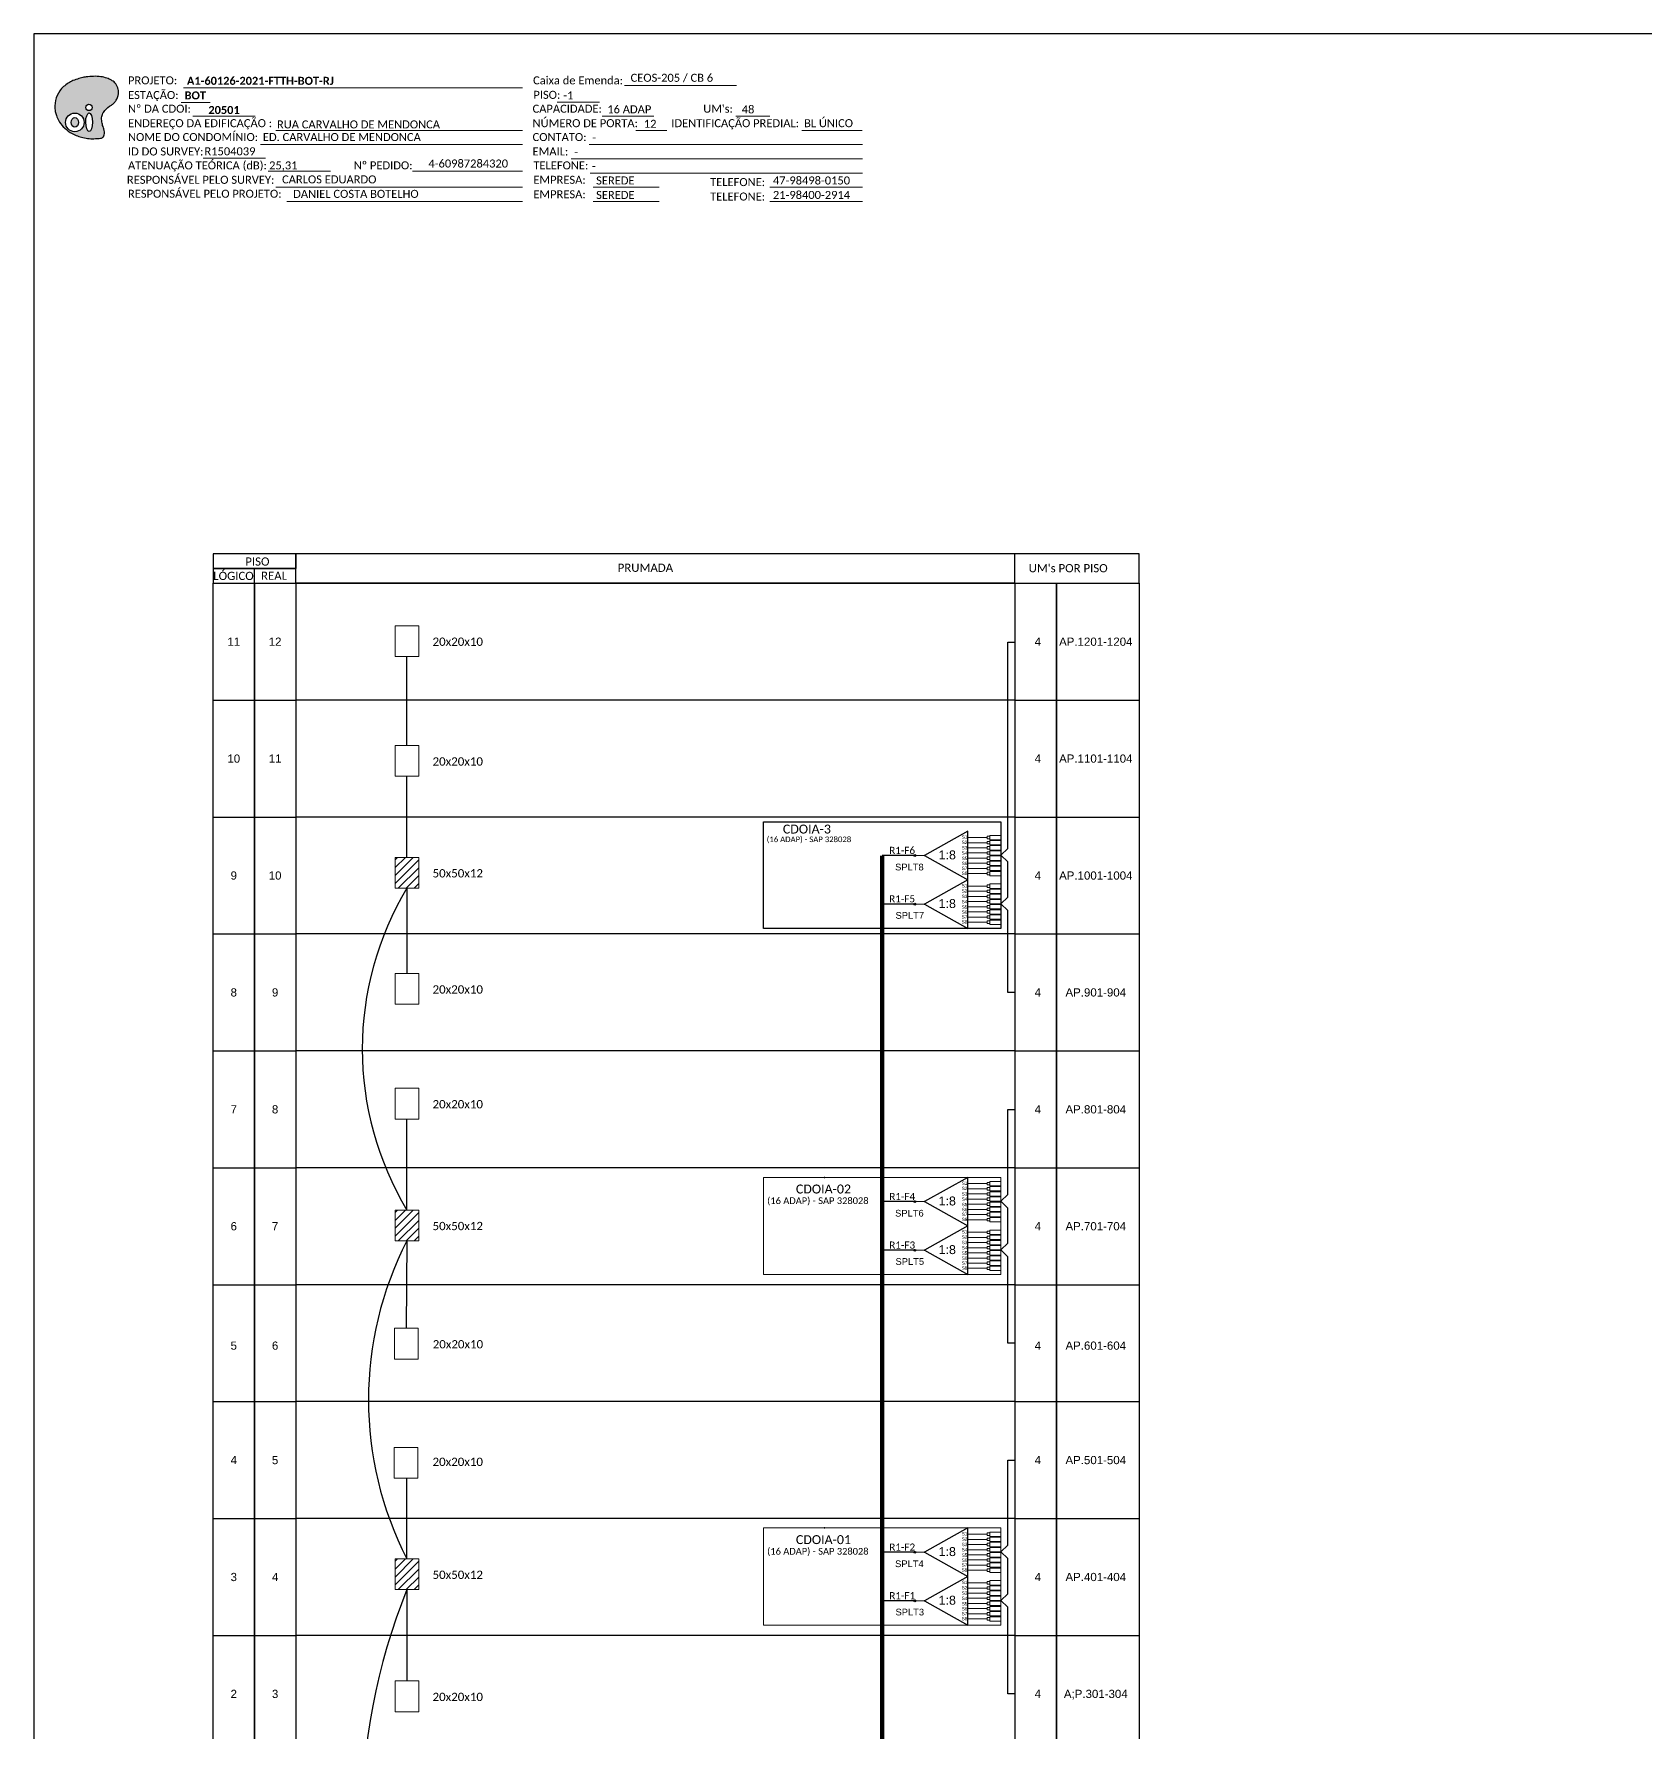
# Model space of a CAD drawing. Header units: inches. Extents: x 27113 to 27952, y 293751 to 294345.
# Drawn here: x 27113.4 to 27474.4, y 293964.5 to 294345 of the extents above; entities that cross this region are included whole.
import ezdxf
from ezdxf.enums import TextEntityAlignment as Align

# ---------------------------------------------------------------- set-up
doc = ezdxf.new("R2010")
doc.units = ezdxf.units.IN
doc.header["$MEASUREMENT"] = 0
doc.layers.add('CAP a instalar', color=1, linetype='Continuous')
doc.styles.add('ARIAL', font='arial.ttf')
doc.styles.add('WMF-Calibri0', font='calibri.ttf')
doc.styles.add('WMF-Calibri1', font='calibrib.ttf')

# ---------------------------------------------------------------- blocks, each defined once
blk = doc.blocks.new('OI')
h = blk.add_hatch(color=40)
edge = h.paths.add_edge_path()
edge.add_spline(control_points=[(4.35, -0.67), (3.92, -0.99), (3.26, -1.5), (2.81, -2.59), (2.9, -3.5), (3.06, -4.27), (3.31, -4.85), (3.37, -5.39), (3.4, -5.88), (3.2, -6.4), (2.54, -6.61), (1.65, -6.63), (0.55, -6.67), (-0.56, -6.42), (-1.61, -6.14), (-2.77, -5.61), (-3.92, -4.77), (-4.89, -3.7), (-5.34, -2.65), (-5.6, -1.94), (-5.85, -0.96), (-5.71, 0.47), (-5.1, 2.02), (-4.14, 3.02), (-3.3, 3.61), (-2.37, 4.16), (-1.36, 4.44), (-0.56, 4.7), (0.79, 4.85), (2.24, 4.97), (3.79, 4.57), (4.67, 4.21), (5.44, 3.65), (5.76, 2.99), (6.03, 2.21), (6.01, 1.46), (5.72, 0.64), (5.31, 0.08), (4.88, -0.38), (4.51, -0.55), (4.35, -0.67)], knot_values=[0, 0, 0, 0, 1.60434, 2.417191, 3.427595, 4.282808, 4.776746, 5.304182, 5.888771, 6.258406, 6.858137, 7.79129, 8.986195, 10.124242, 11.187857, 12.242908, 13.953784, 15.414161, 16.515391, 17.349188, 17.675853, 19.552021, 21.515531, 22.568638, 23.63245, 24.621084, 25.782718, 26.745347, 27.142653, 29.870543, 31.004649, 31.921532, 32.709589, 33.801391, 34.042471, 35.192333, 35.971461, 36.628871, 37.254359, 37.836911, 37.836911, 37.836911, 37.836911], degree=3, periodic=0)
h.paths.add_polyline_path([(1.13, -0.87, -1), (-0.04, -0.87, -1)], flags=16)
edge = h.paths.add_edge_path(flags=16)
edge.add_ellipse((0.56, -3.59), major_axis=(-0.02, 1.71), ratio=0.361305, start_angle=0, end_angle=360)
h.paths.add_polyline_path([(-0.36, -3.62, -1), (-3.8, -3.62, -1)], flags=16)
edge = h.paths.add_edge_path(flags=0)
edge.add_ellipse((-2.08, -3.62), major_axis=(0, 0.885), ratio=0.758294, start_angle=0, end_angle=360)
at = {"color": 40}
for centre, radius in [((-2.08, -3.62), 1.72), ((0.54, -0.87), 0.587)]:
    blk.add_circle(centre, radius, dxfattribs=at)
blk.add_ellipse((-2.08, -3.62), major_axis=(0, 0.885), ratio=0.758294, start_param=-3.141592653589792, end_param=3.141592653589792, dxfattribs=at)
blk.add_ellipse((0.56, -3.59), major_axis=(-0.02, 1.71), ratio=0.361305, dxfattribs=at)
at = {"color": 40, "start_tangent": (-0.800898, -0.598801), "end_tangent": (-0.800898, -0.598801)}
blk.add_spline([(4.35, -0.67), (3.2, -1.78), (2.9, -2.54), (2.92, -3.55), (3.12, -4.38), (3.28, -4.85), (3.37, -5.37), (3.35, -5.95), (3.2, -6.29), (2.66, -6.55), (1.73, -6.63), (0.54, -6.62), (-0.58, -6.41), (-1.6, -6.11), (-2.56, -5.67), (-3.95, -4.67), (-4.89, -3.56), (-5.37, -2.56), (-5.64, -1.78), (-5.72, -1.46), (-5.63, 0.42), (-4.84, 2.22), (-4.13, 2.99), (-3.27, 3.62), (-2.4, 4.09), (-1.3, 4.47), (-0.37, 4.72), (0.02, 4.77), (2.75, 4.8), (3.85, 4.53), (4.69, 4.16), (5.31, 3.68), (5.85, 2.73), (5.93, 2.5), (5.94, 1.35), (5.67, 0.62), (5.29, 0.08), (4.84, -0.36), (4.35, -0.67)], degree=3, dxfattribs=at)
blk = doc.blocks.new('SPLITTER_')
blk.add_point((0, 0))
at = {"style": 'ARIAL', "flags": 4}
blk.add_attdef('SPLT', (0, -3.26), '', height=1.5, dxfattribs=at)
blk = doc.blocks.new('LEG_64ADAP_ESQ')
blk.add_point((0, 0))
at = {"color": 1, "style": 'WMF-Calibri0', "flags": 4}
blk.add_attdef('CDO', (-4.08, -3.61), '', height=2, dxfattribs=at)
blk.add_attdef('MODELO', text='', height=1.5, dxfattribs=at).set_placement((-1.47, -5.97), align=Align.CENTER)

msp = doc.modelspace()

# ---------------------------------------------------------------- hatches: boundary and pattern name
h = msp.add_hatch()
h.set_pattern_fill('ANSI31', color=1, scale=10)
h.set_pattern_definition([(45, (15006.824, 292377.5188), (-0.88388348, 0.88388348), [])])
h.paths.add_polyline_path([(27199.65, 294160.51), (27194.35, 294160.51), (27194.35, 294153.62), (27199.65, 294153.62)])
h = msp.add_hatch(color=3)
h.dxf.hatch_style = 1
edge = h.paths.add_edge_path()
edge.add_arc((27310.78, 294160.91), 0.205, 0, 360)
h = msp.add_hatch(color=3)
h.dxf.hatch_style = 1
edge = h.paths.add_edge_path()
edge.add_arc((27310.78, 294150.01), 0.205, 0, 360)
h = msp.add_hatch(color=3)
h.dxf.hatch_style = 1
edge = h.paths.add_edge_path()
edge.add_arc((27310.79, 294083.37), 0.205, 0, 360)
h = msp.add_hatch()
h.set_pattern_fill('ANSI31', color=1, scale=10)
h.set_pattern_definition([(45, (15006.824, 292298.4916), (-0.88388348, 0.88388348), [])])
h.paths.add_polyline_path([(27199.65, 294081.49), (27194.35, 294081.49), (27194.35, 294074.59), (27199.65, 294074.59)])
h = msp.add_hatch(color=3)
h.dxf.hatch_style = 1
edge = h.paths.add_edge_path()
edge.add_arc((27310.79, 294072.47), 0.205, 0, 360)
h = msp.add_hatch()
h.set_pattern_fill('ANSI31', color=1, scale=10)
h.set_pattern_definition([(45, (15006.824, 292220.3451), (-0.88388348, 0.88388348), [])])
h.paths.add_polyline_path([(27199.65, 294003.34), (27194.35, 294003.34), (27194.35, 293996.44), (27199.65, 293996.44)])
h = msp.add_hatch(color=3)
h.dxf.hatch_style = 1
edge = h.paths.add_edge_path()
edge.add_arc((27310.79, 294004.81), 0.205, 0, 360)
h = msp.add_hatch(color=3)
h.dxf.hatch_style = 1
edge = h.paths.add_edge_path()
edge.add_arc((27310.79, 293993.92), 0.205, 0, 360)

# ---------------------------------------------------------------- linework, layer by layer
at = {"color": 0}
for p, q in [((27153.58, 294221.93), (27162.84, 294221.93)), ((27153.58, 294195.74), (27153.58, 294221.93)), ((27153.58, 294221.93), (27162.84, 294221.93)), ((27153.58, 294221.93), (27162.84, 294221.93)), ((27153.58, 294221.93), (27162.84, 294221.93)), ((27162.84, 294221.93), (27162.84, 294195.74)), ((27162.84, 294221.93), (27172.1, 294221.93)), ((27162.84, 294195.74), (27162.84, 294221.93)), ((27162.84, 294221.93), (27172.1, 294221.93)), ((27162.84, 294221.93), (27172.1, 294221.93)), ((27162.84, 294221.93), (27172.1, 294221.93)), ((27333.26, 294221.93), (27172.1, 294221.93)), ((27172.1, 294221.93), (27172.1, 294195.74)), ((27333.26, 294221.93), (27172.1, 294221.93)), ((27333.26, 294221.93), (27172.1, 294221.93)), ((27333.26, 294221.93), (27172.1, 294221.93)), ((27333.26, 294221.93), (27342.52, 294221.93)), ((27333.26, 294195.74), (27333.26, 294221.93)), ((27333.26, 294221.93), (27342.52, 294221.93)), ((27333.26, 294221.93), (27342.52, 294221.93)), ((27333.26, 294221.93), (27342.52, 294221.93)), ((27342.52, 294221.93), (27361.04, 294221.93)), ((27342.52, 294195.74), (27342.52, 294221.93)), ((27342.52, 294221.93), (27342.52, 294195.74)), ((27342.52, 294221.93), (27361.04, 294221.93)), ((27342.52, 294221.93), (27361.04, 294221.93)), ((27342.52, 294221.93), (27361.04, 294221.93)), ((27361.04, 294221.93), (27361.04, 294195.74)), ((27153.58, 294195.74), (27162.84, 294195.74)), ((27153.58, 294169.54), (27153.58, 294195.74)), ((27162.84, 294195.74), (27162.84, 294169.54)), ((27162.84, 294195.74), (27172.1, 294195.74)), ((27162.84, 294169.54), (27162.84, 294195.74)), ((27333.26, 294195.74), (27172.1, 294195.74)), ((27172.1, 294195.74), (27172.1, 294169.54)), ((27333.26, 294195.74), (27342.52, 294195.74)), ((27333.26, 294169.54), (27333.26, 294195.74)), ((27342.52, 294195.74), (27361.04, 294195.74)), ((27342.52, 294169.54), (27342.52, 294195.74)), ((27342.52, 294195.74), (27342.52, 294169.54)), ((27361.04, 294195.74), (27361.04, 294169.54)), ((27153.58, 294169.54), (27162.84, 294169.54)), ((27153.58, 294143.35), (27153.58, 294169.54)), ((27162.84, 294169.54), (27162.84, 294143.35)), ((27162.84, 294169.54), (27172.1, 294169.54)), ((27162.84, 294143.35), (27162.84, 294169.54)), ((27333.26, 294169.54), (27172.1, 294169.54)), ((27172.1, 294169.54), (27172.1, 294143.35)), ((27333.26, 294169.54), (27342.52, 294169.54)), ((27333.26, 294143.35), (27333.26, 294169.54)), ((27342.52, 294169.54), (27361.04, 294169.54)), ((27342.52, 294143.35), (27342.52, 294169.54)), ((27342.52, 294169.54), (27342.52, 294143.35)), ((27361.04, 294169.54), (27361.04, 294143.35)), ((27153.58, 294143.35), (27162.84, 294143.35)), ((27153.58, 294117.15), (27153.58, 294143.35)), ((27162.84, 294143.35), (27162.84, 294117.15)), ((27162.84, 294143.35), (27172.1, 294143.35)), ((27162.84, 294117.15), (27162.84, 294143.35)), ((27333.26, 294143.35), (27172.1, 294143.35)), ((27172.1, 294143.35), (27172.1, 294117.15)), ((27333.26, 294143.35), (27342.52, 294143.35)), ((27333.26, 294117.15), (27333.26, 294143.35)), ((27342.52, 294143.35), (27361.04, 294143.35)), ((27342.52, 294117.15), (27342.52, 294143.35)), ((27342.52, 294143.35), (27342.52, 294117.15)), ((27361.04, 294143.35), (27361.04, 294117.15)), ((27153.58, 294117.15), (27162.84, 294117.15)), ((27153.58, 294090.96), (27153.58, 294117.15)), ((27162.84, 294117.15), (27162.84, 294090.96)), ((27162.84, 294117.15), (27172.1, 294117.15)), ((27162.84, 294090.96), (27162.84, 294117.15)), ((27333.26, 294117.15), (27172.1, 294117.15)), ((27172.1, 294117.15), (27172.1, 294090.96)), ((27333.26, 294117.15), (27342.52, 294117.15)), ((27333.26, 294090.96), (27333.26, 294117.15)), ((27342.52, 294117.15), (27361.04, 294117.15)), ((27342.52, 294090.96), (27342.52, 294117.15)), ((27342.52, 294117.15), (27342.52, 294090.96)), ((27361.04, 294117.15), (27361.04, 294090.96)), ((27153.58, 294090.96), (27162.84, 294090.96)), ((27153.58, 294064.76), (27153.58, 294090.96)), ((27162.84, 294090.96), (27162.84, 294064.76)), ((27162.84, 294090.96), (27172.1, 294090.96)), ((27162.84, 294064.76), (27162.84, 294090.96)), ((27333.26, 294090.96), (27172.1, 294090.96)), ((27172.1, 294090.96), (27172.1, 294064.76)), ((27333.26, 294090.96), (27342.52, 294090.96)), ((27333.26, 294064.76), (27333.26, 294090.96)), ((27342.52, 294090.96), (27361.04, 294090.96)), ((27342.52, 294064.76), (27342.52, 294090.96)), ((27342.52, 294090.96), (27342.52, 294064.76)), ((27361.04, 294090.96), (27361.04, 294064.76)), ((27153.58, 294064.76), (27162.84, 294064.76)), ((27153.58, 294038.57), (27153.58, 294064.76)), ((27162.84, 294064.76), (27162.84, 294038.57)), ((27162.84, 294064.76), (27172.1, 294064.76)), ((27162.84, 294038.57), (27162.84, 294064.76)), ((27333.26, 294064.76), (27172.1, 294064.76)), ((27172.1, 294064.76), (27172.1, 294038.57)), ((27333.26, 294064.76), (27342.52, 294064.76)), ((27333.26, 294038.57), (27333.26, 294064.76)), ((27342.52, 294064.76), (27361.04, 294064.76)), ((27342.52, 294038.57), (27342.52, 294064.76)), ((27342.52, 294064.76), (27342.52, 294038.57)), ((27361.04, 294064.76), (27361.04, 294038.57)), ((27153.58, 294038.57), (27162.84, 294038.57)), ((27153.58, 294012.37), (27153.58, 294038.57)), ((27162.84, 294038.57), (27162.84, 294012.37)), ((27162.84, 294038.57), (27172.1, 294038.57)), ((27162.84, 294012.37), (27162.84, 294038.57)), ((27333.26, 294038.57), (27172.1, 294038.57)), ((27172.1, 294038.57), (27172.1, 294012.37)), ((27333.26, 294038.57), (27342.52, 294038.57)), ((27333.26, 294012.37), (27333.26, 294038.57)), ((27342.52, 294038.57), (27361.04, 294038.57)), ((27342.52, 294012.37), (27342.52, 294038.57)), ((27342.52, 294038.57), (27342.52, 294012.37)), ((27361.04, 294038.57), (27361.04, 294012.37)), ((27153.58, 294012.37), (27162.84, 294012.37)), ((27153.58, 293986.18), (27153.58, 294012.37)), ((27162.84, 294012.37), (27162.84, 293986.18)), ((27162.84, 294012.37), (27172.1, 294012.37)), ((27162.84, 293986.18), (27162.84, 294012.37)), ((27333.26, 294012.37), (27172.1, 294012.37)), ((27172.1, 294012.37), (27172.1, 293986.18)), ((27333.26, 294012.37), (27342.52, 294012.37)), ((27333.26, 293986.18), (27333.26, 294012.37)), ((27342.52, 294012.37), (27361.04, 294012.37)), ((27342.52, 293986.18), (27342.52, 294012.37)), ((27342.52, 294012.37), (27342.52, 293986.18)), ((27361.04, 294012.37), (27361.04, 293986.18)), ((27333.26, 293986.18), (27172.1, 293986.18))]:
    msp.add_line(p, q, dxfattribs=at)
for points in [[(27113.44, 293750.99), (27952, 293750.99), (27952, 294344.99), (27113.44, 294344.99), (27113.44, 293750.99)], [(27172.1, 294221.93), (27361.04, 294221.93), (27361.04, 294228.51), (27172.1, 294228.51), (27172.1, 294228.51), (27172.1, 294225.22)], [(27333.25, 294221.93), (27333.25, 294228.51)], [(27162.84, 294221.93), (27162.84, 294225.22)]]:
    msp.add_lwpolyline(points)
at = {"color": 7, "lineweight": 0}
for points in [[(27146.91, 294332.95), (27222.88, 294332.95)], [(27230.68, 294329.72), (27240.16, 294329.72)], [(27245.72, 294333.44), (27270.86, 294333.44)], [(27146.4, 294329.67), (27152.95, 294329.67)], [(27149.06, 294326.6), (27163, 294326.6)], [(27240.73, 294326.6), (27252.35, 294326.6)], [(27270.67, 294326.6), (27278.34, 294326.6)], [(27167.63, 294323.37), (27222.88, 294323.37)], [(27248.31, 294323.37), (27255.26, 294323.37)], [(27285.49, 294323.37), (27299.04, 294323.37)], [(27164.22, 294320.25), (27222.88, 294320.25)], [(27237.84, 294320.25), (27299.07, 294320.25)], [(27151.38, 294317.19), (27165.32, 294317.19)], [(27233.81, 294317.02), (27299.07, 294317.02)], [(27165.91, 294314.22), (27179.86, 294314.22)], [(27167.63, 294310.67), (27222.88, 294310.67)], [(27198.24, 294314.23), (27222.74, 294314.23)], [(27198.75, 294314.23), (27222.9, 294314.23)], [(27238.09, 294313.78), (27299.07, 294313.78)], [(27238.7, 294310.67), (27253.5, 294310.67)], [(27278.3, 294310.67), (27299.07, 294310.67)], [(27170.12, 294307.43), (27222.88, 294307.43)], [(27238.7, 294307.43), (27253.5, 294307.43)], [(27278.3, 294307.43), (27299.07, 294307.43)]]:
    msp.add_lwpolyline(points, dxfattribs=at)
for points in [[(27153.58, 294225.22), (27172.1, 294225.22), (27172.1, 294228.51), (27153.58, 294228.51)], [(27153.58, 294221.93), (27172.1, 294221.93), (27172.1, 294225.22), (27153.58, 294225.22)]]:
    msp.add_lwpolyline(points, close=True)
at = {"lineweight": 0}
for points in [[(27194.35, 294212.4), (27199.65, 294212.4), (27199.65, 294205.5), (27194.35, 294205.5)], [(27194.35, 294185.57), (27199.65, 294185.57), (27199.65, 294178.67), (27194.35, 294178.67)], [(27194.35, 294134.49), (27199.65, 294134.49), (27199.65, 294127.59), (27194.35, 294127.59)], [(27194.35, 294108.78), (27199.65, 294108.78), (27199.65, 294101.88), (27194.35, 294101.88)], [(27194.16, 294028.3), (27199.46, 294028.3), (27199.46, 294021.4), (27194.16, 294021.4)], [(27194.35, 293975.98), (27199.65, 293975.98), (27199.65, 293969.08), (27194.35, 293969.08)]]:
    msp.add_lwpolyline(points, close=True, dxfattribs=at)
at = {"color": 3}
for points in [[(27331.61, 294152.76), (27331.61, 294152.76), (27331.61, 294159.49), (27330.04, 294160.99), (27331.61, 294162.5), (27331.61, 294208.76), (27333.26, 294208.76)], [(27333.26, 294130.25), (27331.61, 294130.25), (27331.61, 294148.59), (27330.04, 294150.1), (27331.61, 294151.61), (27331.61, 294152.76)], [(27331.61, 294075.22), (27331.61, 294075.22), (27331.61, 294081.94), (27330.04, 294083.45), (27331.61, 294084.96), (27331.61, 294104.05), (27333.26, 294104.05)], [(27333.26, 294051.66), (27331.61, 294051.66), (27331.61, 294071.04), (27330.04, 294072.55), (27331.61, 294074.06), (27331.61, 294075.22)], [(27331.61, 293996.67), (27331.61, 293996.67), (27331.61, 294003.39), (27330.04, 294004.9), (27331.61, 294006.41), (27331.61, 294025.47), (27333.26, 294025.47)], [(27333.26, 293973.08), (27331.61, 293973.08), (27331.61, 293992.49), (27330.04, 293994), (27331.61, 293995.51), (27331.61, 293996.67)]]:
    msp.add_lwpolyline(points, dxfattribs=at)
at = {"color": 1}
for points in [[(27330.04, 294144.57), (27330.04, 294144.57), (27330.04, 294144.57), (27276.91, 294144.57), (27276.91, 294168.46), (27276.91, 294168.46)], [(27322.67, 294166.36), (27313.01, 294160.91), (27322.67, 294155.46), (27322.67, 294166.36)], [(27322.67, 294155.46), (27313.01, 294150.01), (27322.67, 294144.57), (27322.67, 294155.46)], [(27322.67, 294088.81), (27313.01, 294083.37), (27322.67, 294077.92), (27322.67, 294088.81)], [(27322.67, 294077.92), (27313.01, 294072.47), (27322.67, 294067.02), (27322.67, 294077.92)], [(27322.67, 294010.26), (27313.01, 294004.81), (27322.67, 293999.37), (27322.67, 294010.26)], [(27322.67, 293999.37), (27313.01, 293993.92), (27322.67, 293988.47), (27322.67, 293999.37)]]:
    msp.add_lwpolyline(points, dxfattribs=at)
msp.add_lwpolyline([(27276.91, 294168.46), (27330.04, 294168.46), (27330.04, 294144.57), (27276.91, 294144.57)], close=True, dxfattribs=at)
at = {"color": 3, "lineweight": 0}
for points in [[(27327.05, 294164.95), (27322.67, 294164.95)], [(27322.67, 294163.79), (27327.05, 294163.79)], [(27322.67, 294162.64), (27327.05, 294162.64)], [(27327.63, 294165.44), (27327.63, 294164.45)], [(27327.63, 294165.44), (27330.04, 294165.44)], [(27327.63, 294164.45), (27330.04, 294164.45)], [(27327.63, 294164.29), (27327.63, 294163.3)], [(27327.63, 294164.29), (27330.04, 294164.29)], [(27327.63, 294163.3), (27330.04, 294163.3)], [(27327.63, 294163.13), (27327.63, 294162.15)], [(27327.63, 294163.13), (27330.04, 294163.13)], [(27322.67, 294161.49), (27327.05, 294161.49)], [(27322.67, 294160.33), (27327.05, 294160.33)], [(27322.67, 294159.18), (27327.05, 294159.18)], [(27327.63, 294162.15), (27330.04, 294162.15)], [(27327.63, 294161.98), (27327.63, 294160.99)], [(27327.63, 294161.98), (27330.04, 294161.98)], [(27327.63, 294160.99), (27330.04, 294160.99)], [(27327.63, 294160.83), (27327.63, 294159.84)], [(27327.63, 294160.83), (27330.04, 294160.83)], [(27327.63, 294159.84), (27330.04, 294159.84)], [(27327.63, 294159.68), (27327.63, 294158.69)], [(27327.63, 294159.68), (27330.04, 294159.68)], [(27327.63, 294158.69), (27330.04, 294158.69)], [(27327.63, 294158.52), (27327.63, 294157.54)], [(27327.63, 294158.52), (27330.04, 294158.52)], [(27322.67, 294158.03), (27327.05, 294158.03)], [(27322.67, 294156.88), (27327.05, 294156.88)], [(27327.63, 294157.54), (27330.04, 294157.54)], [(27327.63, 294157.37), (27327.63, 294156.38)], [(27327.63, 294157.37), (27330.04, 294157.37)], [(27327.63, 294156.38), (27330.04, 294156.38)], [(27327.05, 294154.05), (27322.67, 294154.05)], [(27322.67, 294152.9), (27327.05, 294152.9)], [(27322.67, 294151.74), (27327.05, 294151.74)], [(27327.63, 294154.54), (27327.63, 294153.56)], [(27327.63, 294154.54), (27330.04, 294154.54)], [(27327.63, 294153.56), (27330.04, 294153.56)], [(27327.63, 294153.39), (27327.63, 294152.4)], [(27327.63, 294153.39), (27330.04, 294153.39)], [(27327.63, 294152.4), (27330.04, 294152.4)], [(27327.63, 294152.24), (27327.63, 294151.25)], [(27327.63, 294152.24), (27330.04, 294152.24)], [(27327.63, 294151.25), (27330.04, 294151.25)], [(27327.63, 294151.08), (27327.63, 294150.1)], [(27327.63, 294151.08), (27330.04, 294151.08)], [(27322.67, 294150.59), (27327.05, 294150.59)], [(27322.67, 294149.44), (27327.05, 294149.44)], [(27322.67, 294148.29), (27327.05, 294148.29)], [(27322.67, 294147.13), (27327.05, 294147.13)], [(27327.63, 294150.1), (27330.04, 294150.1)], [(27327.63, 294149.93), (27327.63, 294148.94)], [(27327.63, 294149.93), (27330.04, 294149.93)], [(27327.63, 294148.94), (27330.04, 294148.94)], [(27327.63, 294148.78), (27327.63, 294147.79)], [(27327.63, 294148.78), (27330.04, 294148.78)], [(27327.63, 294147.79), (27330.04, 294147.79)], [(27327.63, 294147.63), (27327.63, 294146.64)], [(27327.63, 294147.63), (27330.04, 294147.63)], [(27322.67, 294145.98), (27327.05, 294145.98)], [(27327.63, 294146.64), (27330.04, 294146.64)], [(27327.63, 294146.47), (27327.63, 294145.49)], [(27327.63, 294146.47), (27330.04, 294146.47)], [(27327.63, 294145.49), (27330.04, 294145.49)], [(27327.05, 294087.4), (27322.67, 294087.4)], [(27322.67, 294086.25), (27327.05, 294086.25)], [(27327.63, 294087.9), (27327.63, 294086.91)], [(27327.63, 294087.9), (27330.04, 294087.9)], [(27327.63, 294086.91), (27330.04, 294086.91)], [(27327.63, 294086.74), (27327.63, 294085.76)], [(27327.63, 294086.74), (27330.04, 294086.74)], [(27322.67, 294085.1), (27327.05, 294085.1)], [(27322.67, 294083.94), (27327.05, 294083.94)], [(27322.67, 294082.79), (27327.05, 294082.79)], [(27327.63, 294085.76), (27330.04, 294085.76)], [(27327.63, 294085.59), (27327.63, 294084.6)], [(27327.63, 294085.59), (27330.04, 294085.59)], [(27327.63, 294084.6), (27330.04, 294084.6)], [(27327.63, 294084.44), (27327.63, 294083.45)], [(27327.63, 294084.44), (27330.04, 294084.44)], [(27327.63, 294083.45), (27330.04, 294083.45)], [(27327.63, 294083.28), (27327.63, 294082.3)], [(27327.63, 294083.28), (27330.04, 294083.28)], [(27322.67, 294081.64), (27327.05, 294081.64)], [(27322.67, 294080.48), (27327.05, 294080.48)], [(27322.67, 294079.33), (27327.05, 294079.33)], [(27327.63, 294082.3), (27330.04, 294082.3)], [(27327.63, 294082.13), (27327.63, 294081.14)], [(27327.63, 294082.13), (27330.04, 294082.13)], [(27327.63, 294081.14), (27330.04, 294081.14)], [(27327.63, 294080.98), (27327.63, 294079.99)], [(27327.63, 294080.98), (27330.04, 294080.98)], [(27327.63, 294079.99), (27330.04, 294079.99)], [(27327.63, 294079.82), (27327.63, 294078.84)], [(27327.63, 294079.82), (27330.04, 294079.82)], [(27327.63, 294078.84), (27330.04, 294078.84)], [(27327.05, 294076.51), (27322.67, 294076.51)], [(27322.67, 294075.35), (27327.05, 294075.35)], [(27327.63, 294077), (27327.63, 294076.01)], [(27327.63, 294077), (27330.04, 294077)], [(27327.63, 294076.01), (27330.04, 294076.01)], [(27327.63, 294075.85), (27327.63, 294074.86)], [(27327.63, 294075.85), (27330.04, 294075.85)], [(27327.63, 294074.86), (27330.04, 294074.86)], [(27322.67, 294074.2), (27327.05, 294074.2)], [(27322.67, 294073.05), (27327.05, 294073.05)], [(27322.67, 294071.89), (27327.05, 294071.89)], [(27327.63, 294074.69), (27327.63, 294073.71)], [(27327.63, 294074.69), (27330.04, 294074.69)], [(27327.63, 294073.71), (27330.04, 294073.71)], [(27327.63, 294073.54), (27327.63, 294072.55)], [(27327.63, 294073.54), (27330.04, 294073.54)], [(27327.63, 294072.55), (27330.04, 294072.55)], [(27327.63, 294072.39), (27327.63, 294071.4)], [(27327.63, 294072.39), (27330.04, 294072.39)], [(27327.63, 294071.4), (27330.04, 294071.4)], [(27327.63, 294071.23), (27327.63, 294070.25)], [(27327.63, 294071.23), (27330.04, 294071.23)], [(27322.67, 294070.74), (27327.05, 294070.74)], [(27322.67, 294069.59), (27327.05, 294069.59)], [(27322.67, 294068.43), (27327.05, 294068.43)], [(27327.63, 294070.25), (27330.04, 294070.25)], [(27327.63, 294070.08), (27327.63, 294069.09)], [(27327.63, 294070.08), (27330.04, 294070.08)], [(27327.63, 294069.09), (27330.04, 294069.09)], [(27327.63, 294068.93), (27327.63, 294067.94)], [(27327.63, 294068.93), (27330.04, 294068.93)], [(27327.63, 294067.94), (27330.04, 294067.94)], [(27327.05, 294008.85), (27322.67, 294008.85)], [(27322.67, 294007.7), (27327.05, 294007.7)], [(27322.67, 294006.54), (27327.05, 294006.54)], [(27327.63, 294009.34), (27327.63, 294008.36)], [(27327.63, 294009.34), (27330.04, 294009.34)], [(27327.63, 294008.36), (27330.04, 294008.36)], [(27327.63, 294008.19), (27327.63, 294007.2)], [(27327.63, 294008.19), (27330.04, 294008.19)], [(27327.63, 294007.2), (27330.04, 294007.2)], [(27327.63, 294007.04), (27327.63, 294006.05)], [(27327.63, 294007.04), (27330.04, 294007.04)], [(27322.67, 294005.39), (27327.05, 294005.39)], [(27322.67, 294004.24), (27327.05, 294004.24)], [(27322.67, 294003.09), (27327.05, 294003.09)], [(27327.63, 294006.05), (27330.04, 294006.05)], [(27327.63, 294005.88), (27327.63, 294004.9)], [(27327.63, 294005.88), (27330.04, 294005.88)], [(27327.63, 294004.9), (27330.04, 294004.9)], [(27327.63, 294004.73), (27327.63, 294003.74)], [(27327.63, 294004.73), (27330.04, 294004.73)], [(27327.63, 294003.74), (27330.04, 294003.74)], [(27327.63, 294003.58), (27327.63, 294002.59)], [(27327.63, 294003.58), (27330.04, 294003.58)], [(27327.63, 294002.59), (27330.04, 294002.59)], [(27322.67, 294001.93), (27327.05, 294001.93)], [(27322.67, 294000.78), (27327.05, 294000.78)], [(27327.63, 294002.43), (27327.63, 294001.44)], [(27327.63, 294002.43), (27330.04, 294002.43)], [(27327.63, 294001.44), (27330.04, 294001.44)], [(27327.63, 294001.27), (27327.63, 294000.29)], [(27327.63, 294001.27), (27330.04, 294001.27)], [(27327.63, 294000.29), (27330.04, 294000.29)], [(27327.05, 293997.95), (27322.67, 293997.95)], [(27322.67, 293996.8), (27327.05, 293996.8)], [(27322.67, 293995.65), (27327.05, 293995.65)], [(27327.63, 293998.45), (27327.63, 293997.46)], [(27327.63, 293998.45), (27330.04, 293998.45)], [(27327.63, 293997.46), (27330.04, 293997.46)], [(27327.63, 293997.29), (27327.63, 293996.31)], [(27327.63, 293997.29), (27330.04, 293997.29)], [(27327.63, 293996.31), (27330.04, 293996.31)], [(27327.63, 293996.14), (27327.63, 293995.15)], [(27327.63, 293996.14), (27330.04, 293996.14)], [(27327.63, 293995.15), (27330.04, 293995.15)], [(27327.63, 293994.99), (27327.63, 293994)], [(27327.63, 293994.99), (27330.04, 293994.99)], [(27322.67, 293994.49), (27327.05, 293994.49)], [(27322.67, 293993.34), (27327.05, 293993.34)], [(27322.67, 293992.19), (27327.05, 293992.19)], [(27327.63, 293994), (27330.04, 293994)], [(27327.63, 293993.83), (27327.63, 293992.85)], [(27327.63, 293993.83), (27330.04, 293993.83)], [(27327.63, 293992.85), (27330.04, 293992.85)], [(27327.63, 293992.68), (27327.63, 293991.7)], [(27327.63, 293992.68), (27330.04, 293992.68)], [(27327.63, 293991.7), (27330.04, 293991.7)], [(27327.63, 293991.53), (27327.63, 293990.54)], [(27327.63, 293991.53), (27330.04, 293991.53)], [(27322.67, 293991.04), (27327.05, 293991.04)], [(27322.67, 293989.88), (27327.05, 293989.88)], [(27327.63, 293990.54), (27330.04, 293990.54)], [(27327.63, 293990.38), (27327.63, 293989.39)], [(27327.63, 293990.38), (27330.04, 293990.38)], [(27327.63, 293989.39), (27330.04, 293989.39)]]:
    msp.add_lwpolyline(points, dxfattribs=at)
for points in [[(27327.05, 294165.23), (27327.63, 294165.23), (27327.63, 294164.66), (27327.05, 294164.66)], [(27327.05, 294164.08), (27327.63, 294164.08), (27327.63, 294163.51), (27327.05, 294163.51)], [(27327.05, 294162.93), (27327.63, 294162.93), (27327.63, 294162.35), (27327.05, 294162.35)], [(27327.05, 294161.77), (27327.63, 294161.77), (27327.63, 294161.2), (27327.05, 294161.2)], [(27327.05, 294160.62), (27327.63, 294160.62), (27327.63, 294160.05), (27327.05, 294160.05)], [(27327.05, 294159.47), (27327.63, 294159.47), (27327.63, 294158.9), (27327.05, 294158.9)], [(27327.05, 294158.32), (27327.63, 294158.32), (27327.63, 294157.74), (27327.05, 294157.74)], [(27327.05, 294157.16), (27327.63, 294157.16), (27327.63, 294156.59), (27327.05, 294156.59)], [(27327.05, 294154.34), (27327.63, 294154.34), (27327.63, 294153.76), (27327.05, 294153.76)], [(27327.05, 294153.18), (27327.63, 294153.18), (27327.63, 294152.61), (27327.05, 294152.61)], [(27327.05, 294152.03), (27327.63, 294152.03), (27327.63, 294151.46), (27327.05, 294151.46)], [(27327.05, 294150.88), (27327.63, 294150.88), (27327.63, 294150.3), (27327.05, 294150.3)], [(27327.05, 294149.72), (27327.63, 294149.72), (27327.63, 294149.15), (27327.05, 294149.15)], [(27327.05, 294148.57), (27327.63, 294148.57), (27327.63, 294148), (27327.05, 294148)], [(27327.05, 294147.42), (27327.63, 294147.42), (27327.63, 294146.85), (27327.05, 294146.85)], [(27327.05, 294146.27), (27327.63, 294146.27), (27327.63, 294145.69), (27327.05, 294145.69)], [(27327.05, 294087.69), (27327.63, 294087.69), (27327.63, 294087.12), (27327.05, 294087.12)], [(27327.05, 294086.54), (27327.63, 294086.54), (27327.63, 294085.96), (27327.05, 294085.96)], [(27327.05, 294085.38), (27327.63, 294085.38), (27327.63, 294084.81), (27327.05, 294084.81)], [(27327.05, 294084.23), (27327.63, 294084.23), (27327.63, 294083.66), (27327.05, 294083.66)], [(27327.05, 294083.08), (27327.63, 294083.08), (27327.63, 294082.5), (27327.05, 294082.5)], [(27327.05, 294081.92), (27327.63, 294081.92), (27327.63, 294081.35), (27327.05, 294081.35)], [(27327.05, 294080.77), (27327.63, 294080.77), (27327.63, 294080.2), (27327.05, 294080.2)], [(27327.05, 294079.62), (27327.63, 294079.62), (27327.63, 294079.04), (27327.05, 294079.04)], [(27327.05, 294076.79), (27327.63, 294076.79), (27327.63, 294076.22), (27327.05, 294076.22)], [(27327.05, 294075.64), (27327.63, 294075.64), (27327.63, 294075.07), (27327.05, 294075.07)], [(27327.05, 294074.49), (27327.63, 294074.49), (27327.63, 294073.91), (27327.05, 294073.91)], [(27327.05, 294073.33), (27327.63, 294073.33), (27327.63, 294072.76), (27327.05, 294072.76)], [(27327.05, 294072.18), (27327.63, 294072.18), (27327.63, 294071.61), (27327.05, 294071.61)], [(27327.05, 294071.03), (27327.63, 294071.03), (27327.63, 294070.45), (27327.05, 294070.45)], [(27327.05, 294069.87), (27327.63, 294069.87), (27327.63, 294069.3), (27327.05, 294069.3)], [(27327.05, 294068.72), (27327.63, 294068.72), (27327.63, 294068.15), (27327.05, 294068.15)], [(27327.05, 294009.14), (27327.63, 294009.14), (27327.63, 294008.56), (27327.05, 294008.56)], [(27327.05, 294007.98), (27327.63, 294007.98), (27327.63, 294007.41), (27327.05, 294007.41)], [(27327.05, 294006.83), (27327.63, 294006.83), (27327.63, 294006.26), (27327.05, 294006.26)], [(27327.05, 294005.68), (27327.63, 294005.68), (27327.63, 294005.1), (27327.05, 294005.1)], [(27327.05, 294004.52), (27327.63, 294004.52), (27327.63, 294003.95), (27327.05, 294003.95)], [(27327.05, 294003.37), (27327.63, 294003.37), (27327.63, 294002.8), (27327.05, 294002.8)], [(27327.05, 294002.22), (27327.63, 294002.22), (27327.63, 294001.65), (27327.05, 294001.65)], [(27327.05, 294001.07), (27327.63, 294001.07), (27327.63, 294000.49), (27327.05, 294000.49)], [(27327.05, 293998.24), (27327.63, 293998.24), (27327.63, 293997.67), (27327.05, 293997.67)], [(27327.05, 293997.09), (27327.63, 293997.09), (27327.63, 293996.51), (27327.05, 293996.51)], [(27327.05, 293995.93), (27327.63, 293995.93), (27327.63, 293995.36), (27327.05, 293995.36)], [(27327.05, 293994.78), (27327.63, 293994.78), (27327.63, 293994.21), (27327.05, 293994.21)], [(27327.05, 293993.63), (27327.63, 293993.63), (27327.63, 293993.06), (27327.05, 293993.06)], [(27327.05, 293992.47), (27327.63, 293992.47), (27327.63, 293991.9), (27327.05, 293991.9)], [(27327.05, 293991.32), (27327.63, 293991.32), (27327.63, 293990.75), (27327.05, 293990.75)], [(27327.05, 293990.17), (27327.63, 293990.17), (27327.63, 293989.6), (27327.05, 293989.6)]]:
    msp.add_lwpolyline(points, close=True, dxfattribs=at)
at = {"color": 1, "lineweight": 0}
for points in [[(27194.35, 294160.51), (27199.65, 294160.51), (27199.65, 294153.62), (27194.35, 294153.62)], [(27276.91, 294088.8), (27330.04, 294088.8), (27330.04, 294067.02), (27276.91, 294067.02)], [(27194.35, 294081.49), (27199.65, 294081.49), (27199.65, 294074.59), (27194.35, 294074.59)], [(27276.91, 294010.25), (27330.04, 294010.25), (27330.04, 293988.47), (27276.91, 293988.47)], [(27194.35, 294003.34), (27199.65, 294003.34), (27199.65, 293996.44), (27194.35, 293996.44)]]:
    msp.add_lwpolyline(points, close=True, dxfattribs=at)
at = {"color": 5, "const_width": 1}
msp.add_lwpolyline([(27303.48, 294160.91), (27303.48, 293902.17)], dxfattribs=at)
at = {"color": 5}
for points in [[(27310.58, 294160.91), (27303.48, 294160.91)], [(27310.58, 294150.01), (27303.48, 294150.01)], [(27310.78, 294083.37), (27303.48, 294083.37)], [(27310.78, 294072.47), (27303.48, 294072.47)], [(27310.78, 294004.81), (27303.48, 294004.81)], [(27310.78, 293993.92), (27303.48, 293993.92)]]:
    msp.add_lwpolyline(points, dxfattribs=at)
at = {"color": 1, "lineweight": 0}
for points in [[(27313.01, 294160.91), (27310.78, 294160.91)], [(27313.01, 294150.01), (27310.78, 294150.01)], [(27313.01, 294083.37), (27310.78, 294083.37)], [(27313.01, 294072.47), (27310.78, 294072.47)], [(27313.01, 294004.81), (27310.78, 294004.81)], [(27313.01, 293993.92), (27310.78, 293993.92)]]:
    msp.add_lwpolyline(points, dxfattribs=at)
at = {"color": 0, "lineweight": 0}
msp.add_lwpolyline([(27194.21, 294054.99), (27199.51, 294054.99), (27199.51, 294048.09), (27194.21, 294048.09)], close=True, dxfattribs=at)
at = {"color": 0}
for points in [[(27153.58, 293986.18), (27162.84, 293986.18), (27162.84, 293959.98), (27153.58, 293959.98)], [(27162.84, 293986.18), (27172.1, 293986.18), (27172.1, 293959.98), (27162.84, 293959.98)], [(27333.26, 293986.18), (27342.52, 293986.18), (27342.52, 293959.98), (27333.26, 293959.98)], [(27342.52, 293986.18), (27361.04, 293986.18), (27361.04, 293959.98), (27342.52, 293959.98)]]:
    msp.add_lwpolyline(points, close=True, dxfattribs=at)
at = {"color": 3}
for centre in [(27310.78, 294160.91), (27310.78, 294150.01), (27310.79, 294083.37), (27310.79, 294072.47), (27310.79, 294004.81), (27310.79, 293993.92)]:
    msp.add_circle(centre, 0.205, dxfattribs=at)
for p in [(27313.01, 294160.91), (27313.01, 294083.37), (27313.01, 294004.81)]:
    msp.add_point(p)
at = {"layer": 'CAP a instalar', "color": 3}
for points in [[(27197, 294185.57), (27197, 294205.5)], [(27197, 294160.51), (27197, 294178.67)], [(27197, 294153.62), (27197, 294134.49)], [(27197, 294081.49), (27197, 294101.88)], [(27197, 294074.59), (27196.86, 294054.99)], [(27197, 294003.34), (27197, 294021.4)], [(27197, 293996.44), (27197, 293975.98)]]:
    msp.add_lwpolyline(points, dxfattribs=at)
for centre, radius, start, end in [((27256.96, 294117.55), 69.97, 148.9738, 211.0262), ((27266.3, 294038.96), 77.92, 152.7931, 207.2069), ((27328.62, 293943.66), 141.82, 158.1502, 201.8498)]:
    msp.add_arc(centre, radius, start, end, dxfattribs=at)

# ---------------------------------------------------------------- block references
at = {"color": 7, "xscale": 1.213923925163967, "yscale": 1.213923925163967, "zscale": 1.213923925163967, "rotation": 0.1532896023949059}
msp.add_blockref('OI', (27125.11, 294329.58), dxfattribs=at)
ref = msp.add_blockref('SPLITTER_', (27313.01, 294150.01), dxfattribs=dict(xscale=-1))
ref.add_attrib('SPLT', 'SPLT7', (27306.48, 294146.75), dxfattribs={"height": 1.5, "style": 'ARIAL'})
ref = msp.add_blockref('LEG_64ADAP_ESQ', (27290.55, 294088.8))
ref.add_attrib('CDO', 'CDOIA-02', (27284.16, 294085.2), dxfattribs={"color": 1, "height": 2, "style": 'WMF-Calibri0'})
ref.add_attrib('MODELO', '(16 ADAP) - SAP 328028', dxfattribs={"color": 1, "height": 1.5, "style": 'WMF-Calibri0'}).set_placement((27289.08, 294082.83), align=Align.CENTER)
ref = msp.add_blockref('SPLITTER_', (27313.01, 294072.47), dxfattribs=dict(xscale=-1))
ref.add_attrib('SPLT', 'SPLT5', (27306.48, 294069.21), dxfattribs={"height": 1.5, "style": 'ARIAL'})
ref = msp.add_blockref('LEG_64ADAP_ESQ', (27290.55, 294010.25))
ref.add_attrib('CDO', 'CDOIA-01', (27284.16, 294006.64), dxfattribs={"color": 1, "height": 2, "style": 'WMF-Calibri0'})
ref.add_attrib('MODELO', '(16 ADAP) - SAP 328028', dxfattribs={"color": 1, "height": 1.5, "style": 'WMF-Calibri0'}).set_placement((27289.08, 294004.28), align=Align.CENTER)
ref = msp.add_blockref('SPLITTER_', (27313.01, 293993.92), dxfattribs=dict(xscale=-1))
ref.add_attrib('SPLT', 'SPLT3', (27306.48, 293990.66), dxfattribs={"height": 1.5, "style": 'ARIAL'})

# ---------------------------------------------------------------- texts
at = {"color": 7, "lineweight": 0, "style": 'WMF-Calibri0'}
for s, height, p in [('PROJETO:', 1.793, (27134.51, 294333.7)), ('Caixa de Emenda:', 1.7927, (27225.27, 294333.7)), ('ESTAÇÃO:', 1.793, (27134.51, 294330.42)), ('PISO:', 1.793, (27225.34, 294330.46)), ('Nº DA CDOI:', 1.7927, (27134.51, 294327.35)), ('ENDEREÇO DA EDIFICAÇÃO :', 1.7927, (27134.51, 294324.11)), ('CAPACIDADE:', 1.7927, (27225.16, 294327.35)), ('NÚMERO DE PORTA:', 1.7927, (27225.16, 294324.11)), ('IDENTIFICAÇÃO PREDIAL:', 1.7927, (27256.24, 294324.11)), ("UM's:", 1.793, (27263.4, 294327.35)), ('BL ÚNICO', 1.793, (27285.99, 294324.11)), ('NOME DO CONDOMÍNIO:', 1.7927, (27134.51, 294321)), ('ED. CARVALHO DE MENDONCA ', 1.7927, (27164.73, 294321)), ('CONTATO:', 1.793, (27225.16, 294321)), ('ID DO SURVEY:', 1.7927, (27134.51, 294317.77)), ('EMAIL:', 1.793, (27225.16, 294317.77)), ('ATENUAÇÃO TEÓRICA (dB):', 1.7927, (27134.51, 294314.65)), ('25,31 ', 1.793, (27166.13, 294314.65)), ('Nº PEDIDO:', 1.793, (27185.1, 294314.66)), ('TELEFONE:', 1.793, (27225.34, 294314.65)), ('RESPONSÁVEL PELO SURVEY:', 1.7927, (27134.27, 294311.42)), ('EMPRESA:', 1.793, (27225.34, 294311.42)), ('TELEFONE:', 1.793, (27264.94, 294310.91)), ('RESPONSÁVEL PELO PROJETO:', 1.7927, (27134.51, 294308.3)), ('EMPRESA:', 1.793, (27225.34, 294308.18)), ('TELEFONE:', 1.793, (27264.94, 294307.67))]:
    msp.add_text(s, height=height, dxfattribs=at).set_placement(p)
at = {"color": 7, "linetype": 'Continuous'}
for s, height, style, p in [('A1-60126-2021-FTTH-BOT-RJ', 1.7927, 'WMF-Calibri1', (27147.71, 294333.6)), ('CEOS-205 / CB 6', 1.7927, 'WMF-Calibri0', (27247.12, 294334.28)), ('BOT', 1.793, 'WMF-Calibri1', (27147.19, 294330.33)), ('-1', 1.793, 'WMF-Calibri0', (27232.03, 294330.32)), ('16 ADAP', 1.793, 'WMF-Calibri0', (27241.9, 294327.22)), ('48', 1.793, 'WMF-Calibri0', (27272.02, 294327.2)), ('RUA CARVALHO DE MENDONCA ', 1.7927, 'WMF-Calibri0', (27167.89, 294323.83)), ('12', 1.793, 'WMF-Calibri0', (27250.09, 294323.97)), ('R1504039', 1.793, 'WMF-Calibri0', (27151.64, 294317.8)), ('-', 1.79, 'WMF-Calibri0', (27234.51, 294317.62)), ('-', 1.79, 'WMF-Calibri0', (27238.53, 294320.89)), ('-', 1.79, 'WMF-Calibri0', (27238.46, 294314.49)), ('CARLOS EDUARDO', 1.7927, 'WMF-Calibri0', (27169.03, 294311.51)), ('SEREDE', 1.793, 'WMF-Calibri0', (27239.4, 294311.27)), ('47-98498-0150', 1.7927, 'WMF-Calibri0', (27279.01, 294311.27)), ('DANIEL COSTA BOTELHO', 1.7927, 'WMF-Calibri0', (27171.52, 294308.27)), ('SEREDE', 1.793, 'WMF-Calibri0', (27239.4, 294308.03)), ('21-98400-2914', 1.7927, 'WMF-Calibri0', (27279.01, 294308.03))]:
    msp.add_text(s, height=height, dxfattribs=dict(at, style=style)).set_placement(p)
at = {"color": 7, "linetype": 'Continuous', "style": 'WMF-Calibri1'}
msp.add_text('20501', height=1.793, dxfattribs=at).set_placement((27156.03, 294327.06), align=Align.CENTER)
at = {"color": 7, "style": 'WMF-Calibri0'}
msp.add_text('4-60987284320 ', height=1.7927, dxfattribs=at).set_placement((27201.82, 294315.07))
at = {"style": 'WMF-Calibri0'}
for s, p in [('     PISO', (27157.55, 294225.87)), ('  LÓGICO', (27152.32, 294222.65)), ('    REAL', (27161.73, 294222.69)), ('PRUMADA', (27244.23, 294224.48)), ("UM's POR PISO", (27336.31, 294224.38))]:
    msp.add_text(s, height=1.84, dxfattribs=at).set_placement(p)
at = {"color": 0, "style": 'ARIAL'}
for s, p in [('11', (27158.21, 294208.83)), ('12', (27167.47, 294208.83)), ('4', (27338.36, 294208.83)), ('AP.1201-1204', (27351.35, 294208.83)), ('10', (27158.21, 294182.64)), ('11', (27167.47, 294182.64)), ('4', (27338.36, 294182.64)), ('AP.1101-1104', (27351.35, 294182.64)), ('9', (27158.21, 294156.44)), ('10', (27167.47, 294156.44)), ('4', (27338.36, 294156.44)), ('AP.1001-1004', (27351.35, 294156.44)), ('8', (27158.21, 294130.25)), ('9', (27167.47, 294130.25)), ('4', (27338.36, 294130.25)), ('AP.901-904', (27351.35, 294130.25)), ('7', (27158.21, 294104.05)), ('8', (27167.47, 294104.05)), ('4', (27338.36, 294104.05)), ('AP.801-804', (27351.35, 294104.05)), ('6', (27158.21, 294077.86)), ('7', (27167.47, 294077.86)), ('4', (27338.36, 294077.86)), ('AP.701-704', (27351.35, 294077.86)), ('5', (27158.21, 294051.11)), ('6', (27167.47, 294051.11)), ('4', (27338.36, 294051.11)), ('AP.601-604', (27351.35, 294051.11)), ('4', (27158.21, 294025.47)), ('5', (27167.47, 294025.47)), ('4', (27338.36, 294025.47)), ('AP.501-504', (27351.35, 294025.47)), ('3', (27158.21, 293999.27)), ('4', (27167.47, 293999.27)), ('4', (27338.36, 293999.27)), ('AP.401-404', (27351.35, 293999.27)), ('2', (27158.21, 293973.08)), ('3', (27167.47, 293973.08)), ('4', (27338.36, 293973.08)), ('A;P.301-304', (27351.35, 293973.08))]:
    msp.add_text(s, height=1.84, dxfattribs=at).set_placement(p, align=Align.MIDDLE_CENTER)
at = {"color": 0, "style": 'WMF-Calibri0'}
for s, p in [('20x20x10', (27202.75, 294207.9)), ('20x20x10', (27202.75, 294181.07)), ('50x50x12', (27202.75, 294156.01)), ('20x20x10', (27202.75, 294129.99)), ('20x20x10', (27202.75, 294104.27)), ('50x50x12', (27202.75, 294076.98)), ('20x20x10', (27202.79, 294050.49)), ('20x20x10', (27202.75, 294024.15)), ('50x50x12', (27202.75, 293998.84)), ('20x20x10', (27202.75, 293971.48))]:
    msp.add_text(s, height=1.854, dxfattribs=at).set_placement(p)
at = {"color": 1}
for s, height, style, p in [('CDOIA-3', 2, 'WMF-Calibri0', (27281.24, 294165.85)), ('S1', 0.75, 'ARIAL', (27321.3, 294164.68)), ('S2', 0.75, 'ARIAL', (27321.3, 294163.49)), ('S3', 0.75, 'ARIAL', (27321.3, 294162.28)), ('1:8', 2, 'ARIAL', (27316.13, 294160.06)), ('S4', 0.75, 'ARIAL', (27321.3, 294161.1)), ('S5', 0.75, 'ARIAL', (27321.3, 294159.89)), ('S6', 0.75, 'ARIAL', (27321.3, 294158.77)), ('S7', 0.75, 'ARIAL', (27321.3, 294157.67)), ('S8', 0.75, 'ARIAL', (27321.3, 294156.56)), ('1:8', 2, 'ARIAL', (27316.13, 294149.16)), ('S1', 0.75, 'ARIAL', (27321.3, 294153.78)), ('S2', 0.75, 'ARIAL', (27321.3, 294152.59)), ('S3', 0.75, 'ARIAL', (27321.3, 294151.38)), ('S4', 0.75, 'ARIAL', (27321.3, 294150.21)), ('S5', 0.75, 'ARIAL', (27321.3, 294148.99)), ('S6', 0.75, 'ARIAL', (27321.3, 294147.87)), ('S7', 0.75, 'ARIAL', (27321.3, 294146.78)), ('S8', 0.75, 'ARIAL', (27321.3, 294145.66)), ('S1', 0.75, 'ARIAL', (27321.3, 294087.13)), ('S2', 0.75, 'ARIAL', (27321.3, 294085.95)), ('1:8', 2, 'ARIAL', (27316.13, 294082.52)), ('S3', 0.75, 'ARIAL', (27321.3, 294084.73)), ('S4', 0.75, 'ARIAL', (27321.3, 294083.56)), ('S5', 0.75, 'ARIAL', (27321.3, 294082.35)), ('S6', 0.75, 'ARIAL', (27321.3, 294081.23)), ('S7', 0.75, 'ARIAL', (27321.3, 294080.13)), ('S8', 0.75, 'ARIAL', (27321.3, 294079.01)), ('S1', 0.75, 'ARIAL', (27321.3, 294076.24)), ('S2', 0.75, 'ARIAL', (27321.3, 294075.05)), ('1:8', 2, 'ARIAL', (27316.13, 294071.62)), ('S3', 0.75, 'ARIAL', (27321.3, 294073.84)), ('S4', 0.75, 'ARIAL', (27321.3, 294072.66)), ('S5', 0.75, 'ARIAL', (27321.3, 294071.45)), ('S6', 0.75, 'ARIAL', (27321.3, 294070.33)), ('S7', 0.75, 'ARIAL', (27321.3, 294069.23)), ('S8', 0.75, 'ARIAL', (27321.3, 294068.11)), ('S1', 0.75, 'ARIAL', (27321.3, 294008.58)), ('S2', 0.75, 'ARIAL', (27321.3, 294007.39)), ('S3', 0.75, 'ARIAL', (27321.3, 294006.18)), ('1:8', 2, 'ARIAL', (27316.13, 294003.96)), ('S4', 0.75, 'ARIAL', (27321.3, 294005.01)), ('S5', 0.75, 'ARIAL', (27321.3, 294003.79)), ('S6', 0.75, 'ARIAL', (27321.3, 294002.67)), ('S7', 0.75, 'ARIAL', (27321.3, 294001.58)), ('S8', 0.75, 'ARIAL', (27321.3, 294000.46)), ('1:8', 2, 'ARIAL', (27316.13, 293993.07)), ('S1', 0.75, 'ARIAL', (27321.3, 293997.68)), ('S2', 0.75, 'ARIAL', (27321.3, 293996.5)), ('S3', 0.75, 'ARIAL', (27321.3, 293995.29)), ('S4', 0.75, 'ARIAL', (27321.3, 293994.11)), ('S5', 0.75, 'ARIAL', (27321.3, 293992.9)), ('S6', 0.75, 'ARIAL', (27321.3, 293991.78)), ('S7', 0.75, 'ARIAL', (27321.3, 293990.68)), ('S8', 0.75, 'ARIAL', (27321.3, 293989.56))]:
    msp.add_text(s, height=height, dxfattribs=dict(at, style=style)).set_placement(p)
at = {"color": 1, "style": 'WMF-Calibri0'}
msp.add_text('(16 ADAP) - SAP 328028', height=1.25, dxfattribs=at).set_placement((27287.09, 294163.92), align=Align.CENTER)
at = {"color": 5, "style": 'WMF-Calibri0'}
for s, p in [('R1-F6', (27305.07, 294161.27)), ('R1-F5', (27305.06, 294150.42)), ('R1-F4', (27305.09, 294083.72)), ('R1-F3', (27305.09, 294072.84)), ('R1-F2', (27305.09, 294005.17)), ('R1-F1', (27305.09, 293994.29))]:
    msp.add_text(s, height=1.6, dxfattribs=at).set_placement(p)
at = {"style": 'ARIAL'}
for s, p in [('SPLT8', (27309.59, 294157.58)), ('SPLT6', (27309.59, 294080.03)), ('SPLT4', (27309.59, 294001.48))]:
    msp.add_text(s, height=1.5, dxfattribs=at).set_placement(p, align=Align.CENTER)

doc.saveas('drawing.dxf')
